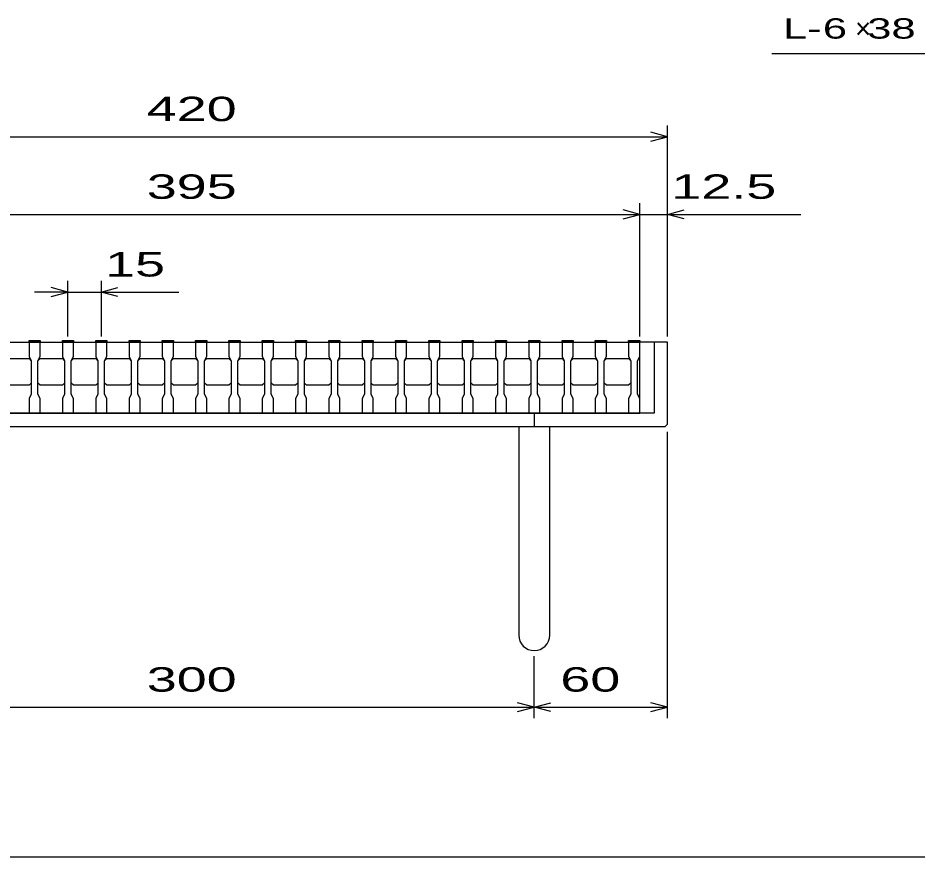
# Model space of a CAD drawing. Units: millimetres, scale not verified. Extents: x -910 to 866, y -641 to 527.
# Drawn here: x -543 to -138.1, y -573.2 to -195.3 of the extents above; entities that cross this region are included whole.
import ezdxf
from ezdxf.enums import TextEntityAlignment as Align

# ---------------------------------------------------------------- set-up
doc = ezdxf.new("R2010")
doc.units = ezdxf.units.MM
doc.header["$LTSCALE"] = 5
for name, color, linetype, lineweight in [('0_2', 150, 'Continuous', 25), ('16', 3, 'Continuous', 25), ('19', 6, 'Continuous', 25), ('22', 4, 'Continuous', 25)]:
    doc.layers.add(name, color=color, linetype=linetype, lineweight=lineweight)
doc.styles.add('ベクトル', font='')
doc.styles.get('ベクトル').set_extended_font_data('ベクトル')

msp = doc.modelspace()

# ---------------------------------------------------------------- linework, layer by layer
at = {"layer": '0_2'}
msp.add_line((865.5, -573.25), (-864.5, -573.25), dxfattribs=at)
at = {"layer": '16'}
for p, q in [((-658, -341.25), (-263, -341.25)), ((-538, -341.25), (-538, -340.55)), ((-538, -340.55), (-533, -340.55)), ((-538, -341.25), (-538, -347.75)), ((-533, -341.25), (-538, -341.25)), ((-533, -340.55), (-533, -341.25)), ((-533, -347.75), (-533, -341.25)), ((-523, -341.25), (-523, -340.55)), ((-523, -340.55), (-518, -340.55)), ((-523, -341.25), (-523, -347.75)), ((-518, -341.25), (-523, -341.25)), ((-518, -340.55), (-518, -341.25)), ((-518, -347.75), (-518, -341.25)), ((-508, -341.25), (-508, -340.55)), ((-508, -340.55), (-503, -340.55)), ((-508, -341.25), (-508, -347.75)), ((-503, -341.25), (-508, -341.25)), ((-503, -340.55), (-503, -341.25)), ((-503, -347.75), (-503, -341.25)), ((-493, -341.25), (-493, -340.55)), ((-493, -340.55), (-488, -340.55)), ((-493, -341.25), (-493, -347.75)), ((-488, -341.25), (-493, -341.25)), ((-488, -340.55), (-488, -341.25)), ((-488, -347.75), (-488, -341.25)), ((-478, -341.25), (-478, -340.55)), ((-478, -340.55), (-473, -340.55)), ((-478, -341.25), (-478, -347.75)), ((-473, -341.25), (-478, -341.25)), ((-473, -340.55), (-473, -341.25)), ((-473, -347.75), (-473, -341.25)), ((-463, -341.25), (-463, -340.55)), ((-463, -340.55), (-458, -340.55)), ((-463, -341.25), (-463, -347.75)), ((-458, -341.25), (-463, -341.25)), ((-458, -340.55), (-458, -341.25)), ((-458, -347.75), (-458, -341.25)), ((-448, -341.25), (-448, -340.55)), ((-448, -340.55), (-443, -340.55)), ((-448, -341.25), (-448, -347.75)), ((-443, -341.25), (-448, -341.25)), ((-443, -340.55), (-443, -341.25)), ((-443, -347.75), (-443, -341.25)), ((-433, -341.25), (-433, -340.55)), ((-433, -340.55), (-428, -340.55)), ((-433, -341.25), (-433, -347.75)), ((-428, -341.25), (-433, -341.25)), ((-428, -340.55), (-428, -341.25)), ((-428, -347.75), (-428, -341.25)), ((-418, -341.25), (-418, -340.55)), ((-418, -340.55), (-413, -340.55)), ((-418, -341.25), (-418, -347.75)), ((-413, -341.25), (-418, -341.25)), ((-413, -340.55), (-413, -341.25)), ((-413, -347.75), (-413, -341.25)), ((-403, -341.25), (-403, -340.55)), ((-403, -340.55), (-398, -340.55)), ((-403, -341.25), (-403, -347.75)), ((-398, -341.25), (-403, -341.25)), ((-398, -340.55), (-398, -341.25)), ((-398, -347.75), (-398, -341.25)), ((-388, -341.25), (-388, -340.55)), ((-388, -340.55), (-383, -340.55)), ((-388, -341.25), (-388, -347.75)), ((-383, -341.25), (-388, -341.25)), ((-383, -340.55), (-383, -341.25)), ((-383, -347.75), (-383, -341.25)), ((-373, -341.25), (-373, -340.55)), ((-373, -340.55), (-368, -340.55)), ((-373, -341.25), (-373, -347.75)), ((-368, -341.25), (-373, -341.25)), ((-368, -340.55), (-368, -341.25)), ((-368, -347.75), (-368, -341.25)), ((-358, -341.25), (-358, -340.55)), ((-358, -340.55), (-353, -340.55)), ((-358, -341.25), (-358, -347.75)), ((-353, -341.25), (-358, -341.25)), ((-353, -340.55), (-353, -341.25)), ((-353, -347.75), (-353, -341.25)), ((-343, -341.25), (-343, -340.55)), ((-343, -340.55), (-338, -340.55)), ((-343, -341.25), (-343, -347.75)), ((-338, -341.25), (-343, -341.25)), ((-338, -340.55), (-338, -341.25)), ((-338, -347.75), (-338, -341.25)), ((-328, -341.25), (-328, -340.55)), ((-328, -340.55), (-323, -340.55)), ((-328, -341.25), (-328, -347.75)), ((-323, -341.25), (-328, -341.25)), ((-323, -340.55), (-323, -341.25)), ((-323, -347.75), (-323, -341.25)), ((-313, -341.25), (-313, -340.55)), ((-313, -340.55), (-308, -340.55)), ((-313, -341.25), (-313, -347.75)), ((-308, -341.25), (-313, -341.25)), ((-308, -340.55), (-308, -341.25)), ((-308, -347.75), (-308, -341.25)), ((-298, -341.25), (-298, -340.55)), ((-298, -340.55), (-293, -340.55)), ((-298, -341.25), (-298, -347.75)), ((-293, -341.25), (-298, -341.25)), ((-293, -340.55), (-293, -341.25)), ((-293, -347.75), (-293, -341.25)), ((-283, -341.25), (-283, -340.55)), ((-283, -340.55), (-278, -340.55)), ((-283, -341.25), (-283, -347.75)), ((-278, -341.25), (-283, -341.25)), ((-278, -340.55), (-278, -341.25)), ((-278, -347.75), (-278, -341.25)), ((-268, -341.25), (-268, -340.55)), ((-268, -340.55), (-263, -340.55)), ((-268, -341.25), (-268, -347.75)), ((-263, -341.25), (-268, -341.25)), ((-263, -340.55), (-263, -341.25)), ((-263, -347.75), (-263, -341.25)), ((-263, -373.25), (-263, -341.25)), ((-538, -347.75), (-537, -349.75)), ((-534, -349.75), (-533, -347.75)), ((-523, -347.75), (-522, -349.75)), ((-519, -349.75), (-518, -347.75)), ((-508, -347.75), (-507, -349.75)), ((-504, -349.75), (-503, -347.75)), ((-493, -347.75), (-492, -349.75)), ((-489, -349.75), (-488, -347.75)), ((-478, -347.75), (-477, -349.75)), ((-474, -349.75), (-473, -347.75)), ((-463, -347.75), (-462, -349.75)), ((-459, -349.75), (-458, -347.75)), ((-448, -347.75), (-447, -349.75)), ((-444, -349.75), (-443, -347.75)), ((-433, -347.75), (-432, -349.75)), ((-429, -349.75), (-428, -347.75)), ((-418, -347.75), (-417, -349.75)), ((-414, -349.75), (-413, -347.75)), ((-403, -347.75), (-402, -349.75)), ((-399, -349.75), (-398, -347.75)), ((-388, -347.75), (-387, -349.75)), ((-384, -349.75), (-383, -347.75)), ((-373, -347.75), (-372, -349.75)), ((-369, -349.75), (-368, -347.75)), ((-358, -347.75), (-357, -349.75)), ((-354, -349.75), (-353, -347.75)), ((-343, -347.75), (-342, -349.75)), ((-339, -349.75), (-338, -347.75)), ((-328, -347.75), (-327, -349.75)), ((-324, -349.75), (-323, -347.75)), ((-313, -347.75), (-312, -349.75)), ((-309, -349.75), (-308, -347.75)), ((-298, -347.75), (-297, -349.75)), ((-294, -349.75), (-293, -347.75)), ((-283, -347.75), (-282, -349.75)), ((-279, -349.75), (-278, -347.75)), ((-268, -347.75), (-267, -349.75)), ((-264, -349.75), (-263, -347.75)), ((-548, -348.75), (-538, -348.75)), ((-538, -348.75), (-537, -349.75)), ((-537, -349.75), (-537, -364.75)), ((-534, -349.75), (-533, -348.75)), ((-534, -364.75), (-534, -349.75)), ((-533, -348.75), (-523, -348.75)), ((-523, -348.75), (-522, -349.75)), ((-522, -349.75), (-522, -364.75)), ((-519, -349.75), (-518, -348.75)), ((-519, -364.75), (-519, -349.75)), ((-518, -348.75), (-508, -348.75)), ((-508, -348.75), (-507, -349.75)), ((-507, -349.75), (-507, -364.75)), ((-504, -349.75), (-503, -348.75)), ((-504, -364.75), (-504, -349.75)), ((-503, -348.75), (-493, -348.75)), ((-493, -348.75), (-492, -349.75)), ((-492, -349.75), (-492, -364.75)), ((-489, -349.75), (-488, -348.75)), ((-489, -364.75), (-489, -349.75)), ((-488, -348.75), (-478, -348.75)), ((-478, -348.75), (-477, -349.75)), ((-477, -349.75), (-477, -364.75)), ((-474, -349.75), (-473, -348.75)), ((-474, -364.75), (-474, -349.75)), ((-473, -348.75), (-463, -348.75)), ((-463, -348.75), (-462, -349.75)), ((-462, -349.75), (-462, -364.75)), ((-459, -349.75), (-458, -348.75)), ((-459, -364.75), (-459, -349.75)), ((-458, -348.75), (-448, -348.75)), ((-448, -348.75), (-447, -349.75)), ((-447, -349.75), (-447, -364.75)), ((-444, -349.75), (-443, -348.75)), ((-444, -364.75), (-444, -349.75)), ((-443, -348.75), (-433, -348.75)), ((-433, -348.75), (-432, -349.75)), ((-432, -349.75), (-432, -364.75)), ((-429, -349.75), (-428, -348.75)), ((-429, -364.75), (-429, -349.75)), ((-428, -348.75), (-418, -348.75)), ((-418, -348.75), (-417, -349.75)), ((-417, -349.75), (-417, -364.75)), ((-414, -349.75), (-413, -348.75)), ((-414, -364.75), (-414, -349.75)), ((-413, -348.75), (-403, -348.75)), ((-403, -348.75), (-402, -349.75)), ((-402, -349.75), (-402, -364.75)), ((-399, -349.75), (-398, -348.75)), ((-399, -364.75), (-399, -349.75)), ((-398, -348.75), (-388, -348.75)), ((-388, -348.75), (-387, -349.75)), ((-387, -349.75), (-387, -364.75)), ((-384, -349.75), (-383, -348.75)), ((-384, -364.75), (-384, -349.75)), ((-383, -348.75), (-373, -348.75)), ((-373, -348.75), (-372, -349.75)), ((-372, -349.75), (-372, -364.75)), ((-369, -349.75), (-368, -348.75)), ((-369, -364.75), (-369, -349.75)), ((-368, -348.75), (-358, -348.75)), ((-358, -348.75), (-357, -349.75)), ((-357, -349.75), (-357, -364.75)), ((-354, -349.75), (-353, -348.75)), ((-354, -364.75), (-354, -349.75)), ((-353, -348.75), (-343, -348.75)), ((-343, -348.75), (-342, -349.75)), ((-342, -349.75), (-342, -364.75)), ((-339, -349.75), (-338, -348.75)), ((-339, -364.75), (-339, -349.75)), ((-338, -348.75), (-328, -348.75)), ((-328, -348.75), (-327, -349.75)), ((-327, -349.75), (-327, -364.75)), ((-324, -349.75), (-323, -348.75)), ((-324, -364.75), (-324, -349.75)), ((-323, -348.75), (-313, -348.75)), ((-313, -348.75), (-312, -349.75)), ((-312, -349.75), (-312, -364.75)), ((-309, -349.75), (-308, -348.75)), ((-309, -364.75), (-309, -349.75)), ((-308, -348.75), (-298, -348.75)), ((-298, -348.75), (-297, -349.75)), ((-297, -349.75), (-297, -364.75)), ((-294, -349.75), (-293, -348.75)), ((-294, -364.75), (-294, -349.75)), ((-293, -348.75), (-283, -348.75)), ((-283, -348.75), (-282, -349.75)), ((-282, -349.75), (-282, -364.75)), ((-279, -349.75), (-278, -348.75)), ((-279, -364.75), (-279, -349.75)), ((-278, -348.75), (-268, -348.75)), ((-268, -348.75), (-267, -349.75)), ((-267, -349.75), (-267, -364.75)), ((-264, -364.75), (-264, -349.75)), ((-537, -359.75), (-538, -360.75)), ((-533, -360.75), (-534, -359.75)), ((-522, -359.75), (-523, -360.75)), ((-518, -360.75), (-519, -359.75)), ((-507, -359.75), (-508, -360.75)), ((-503, -360.75), (-504, -359.75)), ((-492, -359.75), (-493, -360.75)), ((-488, -360.75), (-489, -359.75)), ((-477, -359.75), (-478, -360.75)), ((-473, -360.75), (-474, -359.75)), ((-462, -359.75), (-463, -360.75)), ((-458, -360.75), (-459, -359.75)), ((-447, -359.75), (-448, -360.75)), ((-443, -360.75), (-444, -359.75)), ((-432, -359.75), (-433, -360.75)), ((-428, -360.75), (-429, -359.75)), ((-417, -359.75), (-418, -360.75)), ((-413, -360.75), (-414, -359.75)), ((-402, -359.75), (-403, -360.75)), ((-398, -360.75), (-399, -359.75)), ((-387, -359.75), (-388, -360.75)), ((-383, -360.75), (-384, -359.75)), ((-372, -359.75), (-373, -360.75)), ((-368, -360.75), (-369, -359.75)), ((-357, -359.75), (-358, -360.75)), ((-353, -360.75), (-354, -359.75)), ((-342, -359.75), (-343, -360.75)), ((-338, -360.75), (-339, -359.75)), ((-327, -359.75), (-328, -360.75)), ((-323, -360.75), (-324, -359.75)), ((-312, -359.75), (-313, -360.75)), ((-308, -360.75), (-309, -359.75)), ((-297, -359.75), (-298, -360.75)), ((-293, -360.75), (-294, -359.75)), ((-282, -359.75), (-283, -360.75)), ((-278, -360.75), (-279, -359.75)), ((-267, -359.75), (-268, -360.75)), ((-538, -360.75), (-548, -360.75)), ((-523, -360.75), (-533, -360.75)), ((-508, -360.75), (-518, -360.75)), ((-493, -360.75), (-503, -360.75)), ((-478, -360.75), (-488, -360.75)), ((-463, -360.75), (-473, -360.75)), ((-448, -360.75), (-458, -360.75)), ((-433, -360.75), (-443, -360.75)), ((-418, -360.75), (-428, -360.75)), ((-403, -360.75), (-413, -360.75)), ((-388, -360.75), (-398, -360.75)), ((-373, -360.75), (-383, -360.75)), ((-358, -360.75), (-368, -360.75)), ((-343, -360.75), (-353, -360.75)), ((-328, -360.75), (-338, -360.75)), ((-313, -360.75), (-323, -360.75)), ((-298, -360.75), (-308, -360.75)), ((-283, -360.75), (-293, -360.75)), ((-268, -360.75), (-278, -360.75)), ((-537, -364.75), (-538, -366.75)), ((-538, -366.75), (-538, -373.25)), ((-533, -366.75), (-534, -364.75)), ((-533, -373.25), (-533, -366.75)), ((-522, -364.75), (-523, -366.75)), ((-523, -366.75), (-523, -373.25)), ((-518, -366.75), (-519, -364.75)), ((-518, -373.25), (-518, -366.75)), ((-507, -364.75), (-508, -366.75)), ((-508, -366.75), (-508, -373.25)), ((-503, -366.75), (-504, -364.75)), ((-503, -373.25), (-503, -366.75)), ((-492, -364.75), (-493, -366.75)), ((-493, -366.75), (-493, -373.25)), ((-488, -366.75), (-489, -364.75)), ((-488, -373.25), (-488, -366.75)), ((-477, -364.75), (-478, -366.75)), ((-478, -366.75), (-478, -373.25)), ((-473, -366.75), (-474, -364.75)), ((-473, -373.25), (-473, -366.75)), ((-462, -364.75), (-463, -366.75)), ((-463, -366.75), (-463, -373.25)), ((-458, -366.75), (-459, -364.75)), ((-458, -373.25), (-458, -366.75)), ((-447, -364.75), (-448, -366.75)), ((-448, -366.75), (-448, -373.25)), ((-443, -366.75), (-444, -364.75)), ((-443, -373.25), (-443, -366.75)), ((-432, -364.75), (-433, -366.75)), ((-433, -366.75), (-433, -373.25)), ((-428, -366.75), (-429, -364.75)), ((-428, -373.25), (-428, -366.75)), ((-417, -364.75), (-418, -366.75)), ((-418, -366.75), (-418, -373.25)), ((-413, -366.75), (-414, -364.75)), ((-413, -373.25), (-413, -366.75)), ((-402, -364.75), (-403, -366.75)), ((-403, -366.75), (-403, -373.25)), ((-398, -366.75), (-399, -364.75)), ((-398, -373.25), (-398, -366.75)), ((-387, -364.75), (-388, -366.75)), ((-388, -366.75), (-388, -373.25)), ((-383, -366.75), (-384, -364.75)), ((-383, -373.25), (-383, -366.75)), ((-372, -364.75), (-373, -366.75)), ((-373, -366.75), (-373, -373.25)), ((-368, -366.75), (-369, -364.75)), ((-368, -373.25), (-368, -366.75)), ((-357, -364.75), (-358, -366.75)), ((-358, -366.75), (-358, -373.25)), ((-353, -366.75), (-354, -364.75)), ((-353, -373.25), (-353, -366.75)), ((-342, -364.75), (-343, -366.75)), ((-343, -366.75), (-343, -373.25)), ((-338, -366.75), (-339, -364.75)), ((-338, -373.25), (-338, -366.75)), ((-327, -364.75), (-328, -366.75)), ((-328, -366.75), (-328, -373.25)), ((-323, -366.75), (-324, -364.75)), ((-323, -373.25), (-323, -366.75)), ((-312, -364.75), (-313, -366.75)), ((-313, -366.75), (-313, -373.25)), ((-308, -366.75), (-309, -364.75)), ((-308, -373.25), (-308, -366.75)), ((-297, -364.75), (-298, -366.75)), ((-298, -366.75), (-298, -373.25)), ((-293, -366.75), (-294, -364.75)), ((-293, -373.25), (-293, -366.75)), ((-282, -364.75), (-283, -366.75)), ((-283, -366.75), (-283, -373.25)), ((-278, -366.75), (-279, -364.75)), ((-278, -373.25), (-278, -366.75)), ((-267, -364.75), (-268, -366.75)), ((-268, -366.75), (-268, -373.25)), ((-263, -366.75), (-264, -364.75)), ((-263, -373.25), (-263, -366.75)), ((-658, -373.25), (-263, -373.25)), ((-538, -373.25), (-533, -373.25)), ((-523, -373.25), (-518, -373.25)), ((-508, -373.25), (-503, -373.25)), ((-493, -373.25), (-488, -373.25)), ((-478, -373.25), (-473, -373.25)), ((-463, -373.25), (-458, -373.25)), ((-448, -373.25), (-443, -373.25)), ((-433, -373.25), (-428, -373.25)), ((-418, -373.25), (-413, -373.25)), ((-403, -373.25), (-398, -373.25)), ((-388, -373.25), (-383, -373.25)), ((-373, -373.25), (-368, -373.25)), ((-358, -373.25), (-353, -373.25)), ((-343, -373.25), (-338, -373.25)), ((-328, -373.25), (-323, -373.25)), ((-313, -373.25), (-308, -373.25)), ((-298, -373.25), (-293, -373.25)), ((-283, -373.25), (-278, -373.25)), ((-268, -373.25), (-263, -373.25))]:
    msp.add_line(p, q, dxfattribs=at)
at = {"layer": '19'}
for p, q in [((-250.5, -341.25), (-263, -341.25)), ((-256.5, -341.25), (-256.5, -373.25)), ((-250.5, -378.25), (-250.5, -341.25)), ((-256.5, -373.25), (-664.5, -373.25)), ((-310.5, -373.25), (-310.5, -379.25)), ((-669.5, -379.25), (-251.5, -379.25)), ((-317.5, -379.25), (-317.5, -473.25)), ((-303.5, -473.25), (-303.5, -379.25)), ((-251.5, -379.25), (-250.5, -378.25))]:
    msp.add_line(p, q, dxfattribs=at)
msp.add_arc((-310.5, -473.25), 7, 180, 0, dxfattribs=at)
at = {"layer": '22'}
for p, q in [((-203.5, -211.25), (-103.5, -211.25)), ((-250.5, -248.75), (-258, -246.75)), ((-250.5, -338.75), (-250.5, -243.75)), ((-670.5, -248.75), (-250.5, -248.75)), ((-258, -250.75), (-250.5, -248.75)), ((-263, -338.75), (-263, -278.75)), ((-250.5, -338.75), (-250.5, -278.75)), ((-263, -283.75), (-270.5, -281.75)), ((-250.5, -283.75), (-243, -281.75)), ((-658, -283.75), (-263, -283.75)), ((-270.5, -285.75), (-263, -283.75)), ((-263, -283.75), (-250.5, -283.75)), ((-243, -285.75), (-250.5, -283.75)), ((-250.5, -283.75), (-190.5, -283.75)), ((-520.5, -338.75), (-520.5, -313.75)), ((-505.5, -313.75), (-505.5, -338.75)), ((-520.5, -318.75), (-535.5, -318.75)), ((-520.5, -318.75), (-528, -316.75)), ((-528, -320.75), (-520.5, -318.75)), ((-520.5, -318.75), (-505.5, -318.75)), ((-505.5, -318.75), (-498, -316.75)), ((-498, -320.75), (-505.5, -318.75)), ((-505.5, -318.75), (-470.5, -318.75)), ((-250.5, -510.75), (-250.5, -381.75)), ((-310.5, -510.75), (-310.5, -482.75)), ((-610.5, -505.75), (-310.5, -505.75)), ((-310.5, -505.75), (-318, -503.75)), ((-318, -507.75), (-310.5, -505.75)), ((-310.5, -505.75), (-303, -503.75)), ((-303, -507.75), (-310.5, -505.75)), ((-310.5, -505.75), (-250.5, -505.75)), ((-250.5, -505.75), (-258, -503.75)), ((-258, -507.75), (-250.5, -505.75))]:
    msp.add_line(p, q, dxfattribs=at)

# ---------------------------------------------------------------- texts
at = {"layer": '22', "color": 2, "style": 'ベクトル'}
for s, height, width, p in [('L-', 9.164, 1.6, (-198.5, -200)), (' 6 ', 9.164, 1.6, (-186, -200)), (' 38 ', 9.164, 1.6, (-166, -200)), (' 420 ', 11, 1.65, (-491.75, -236.25)), (' 395 ', 11, 1.65, (-491.75, -271.25)), (' 12.5 ', 11, 1.65, (-255.5, -271.25)), (' 15 ', 11, 1.65, (-510.5, -306.25)), (' 300 ', 11, 1.65, (-491.75, -493.25)), (' 60 ', 11, 1.65, (-305.5, -493.25))]:
    msp.add_text(s, height=height, dxfattribs=dict(at, width=width)).set_placement(p, align=Align.MIDDLE_LEFT)
msp.add_text('×', height=9.16, dxfattribs=at).set_placement((-166, -200), align=Align.MIDDLE_LEFT)

doc.saveas('drawing.dxf')
